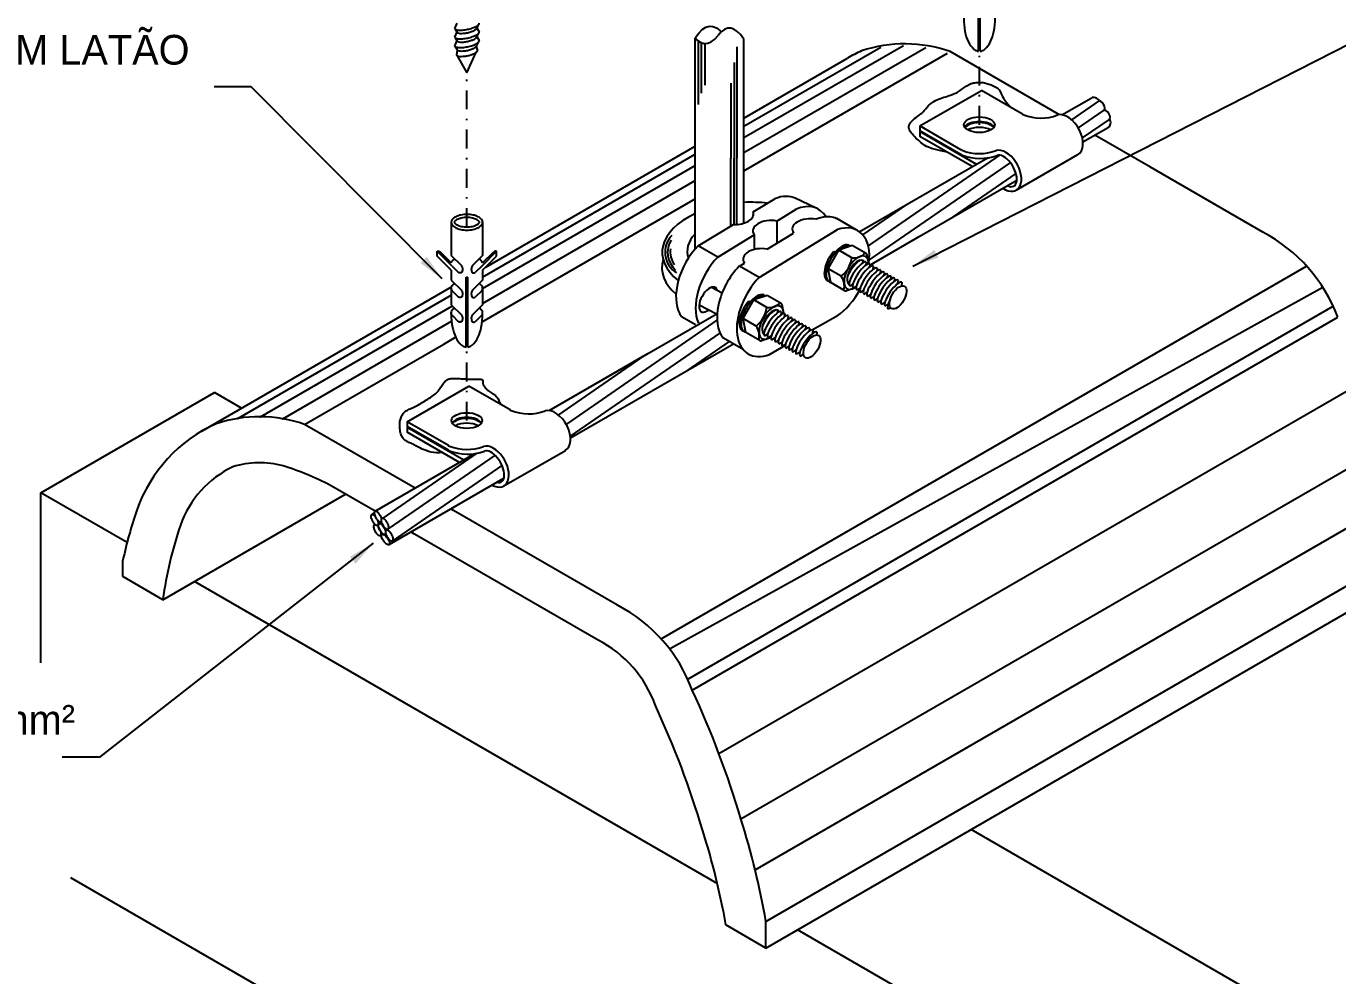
# Paper-space layout '6-EDA-DET-GER0-05_R01' of a CAD drawing. Extents: x 324 to 1165, y -59 to 535.
# Drawn here: x 392.6 to 480.9, y 219.3 to 283.2 of the extents above; entities that cross this region are included whole.
import ezdxf

# ---------------------------------------------------------------- set-up
doc = ezdxf.new("R2010")
doc.units = 0
doc.header["$LTSCALE"] = 0.1
doc.linetypes.add('DASHDOT', pattern=[25.4, 12.7, -6.35, 0, -6.35])
for name, color, linetype in [('C01', 1, 'CONTINUOUS'), ('C02', 2, 'CONTINUOUS'), ('C03', 3, 'CONTINUOUS')]:
    doc.layers.add(name, color=color, linetype=linetype)
doc.styles.add('80CL', font='ACENT.SHX', dxfattribs={"height": 2})

psp = doc.layouts.new('6-EDA-DET-GER0-05_R01')

# ---------------------------------------------------------------- linework, layer by layer
at = {"layer": 'C01'}
for p, q in [((437.848, 277.955), (437.848, 282.229)), ((438.05, 278.717), (438.05, 282.118)), ((438.254, 282.065), (438.254, 279.249)), ((440.43, 281.829), (440.43, 274.33)), ((440.884, 275.727), (451.636, 281.934)), ((440.884, 276.486), (450.124, 281.82)), ((440.884, 274.72), (453.145, 281.798)), ((440.884, 273.491), (454.612, 281.417)), ((440.232, 280.784), (440.232, 274.33)), ((440.023, 279.377), (440.023, 274.33)), ((464.776, 278.181), (462.958, 276.929)), ((465.135, 277.562), (463.408, 276.372)), ((465.493, 276.942), (463.687, 275.698)), ((423.297, 266.332), (437.614, 274.598)), ((423.297, 265.573), (437.614, 273.839)), ((440.023, 269.778), (440.023, 274.33)), ((440.232, 269.877), (440.232, 274.33)), ((440.43, 269.877), (440.43, 274.33)), ((458.118, 274.545), (449.261, 268.443)), ((458.859, 274.056), (449.334, 267.494)), ((459.211, 273.299), (454.94, 270.356)), ((423.297, 264.565), (437.614, 272.831)), ((423.267, 263.32), (437.614, 271.603)), ((451.817, 271.204), (448.891, 269.188)), ((435.324, 241.977), (478.796, 267.076)), ((406.823, 256.82), (421.18, 265.11)), ((435.884, 241.307), (479.883, 265.655)), ((408.334, 256.934), (421.259, 264.396)), ((437.112, 239.275), (480.584, 264.374)), ((409.844, 256.798), (421.206, 263.358)), ((439.083, 263.431), (428.937, 256.441)), ((437.422, 238.528), (480.894, 263.626)), ((439.304, 262.583), (429.197, 255.621)), ((411.311, 256.417), (420.681, 261.827)), ((420.681, 261.827), (421.482, 262.289)), ((439.908, 262), (437.084, 260.054)), ((434.167, 261.026), (428.406, 257.057)), ((439.217, 234.251), (482.689, 259.35)), ((422.908, 254.474), (416.568, 250.107)), ((440.698, 229.855), (484.17, 254.954)), ((424.134, 254.337), (416.935, 249.377)), ((424.592, 253.653), (417.196, 248.557)), ((441.652, 226.434), (485.125, 251.532)), ((442.375, 222.956), (485.848, 248.055))]:
    psp.add_line(p, q, dxfattribs=at)
at = {"layer": 'C01', "linetype": 'DASHDOT'}
for p, q in [((456.755, 276.588), (456.755, 281.533)), ((422.236, 269.708), (422.236, 280.082)), ((422.236, 256.675), (422.236, 261.62))]:
    psp.add_line(p, q, dxfattribs=at)
at = {"layer": 'C01'}
for points in [[(421.415, 283.076, 0.24548), (421.467, 283.013, 0.082009), (421.692, 282.959, 0.04047), (421.946, 282.961, 0.029714), (422.288, 283.013, 0.029714), (422.622, 283.105, 0.04047), (422.855, 283.206, 0.082009), (423.039, 283.347, 0.24548), (423.061, 283.425, 0.24548)], [(421.415, 282.489, 0.24548), (421.467, 282.427, 0.082009), (421.692, 282.373, 0.04047), (421.946, 282.375, 0.029714), (422.288, 282.427, 0.029714), (422.622, 282.519, 0.04047), (422.855, 282.62, 0.082009), (423.039, 282.76, 0.24548), (423.061, 282.839, 0.24548)], [(421.565, 282.837, 0.24548), (421.608, 282.786, 0.082009), (421.792, 282.741, 0.04047), (422, 282.743, 0.029714), (422.28, 282.786, 0.029714), (422.553, 282.861, 0.04047), (422.744, 282.944, 0.082009), (422.895, 283.059, 0.24548), (422.913, 283.123, 0.24548)], [(421.415, 281.903, 0.24548), (421.467, 281.84, 0.082009), (421.692, 281.786, 0.04047), (421.946, 281.789, 0.029714), (422.288, 281.84, 0.029714), (422.622, 281.932, 0.04047), (422.855, 282.033, 0.082009), (423.039, 282.174, 0.24548), (423.061, 282.252, 0.24548)], [(421.565, 282.25, 0.24548), (421.608, 282.199, 0.082009), (421.792, 282.155, 0.04047), (422, 282.157, 0.029714), (422.28, 282.199, 0.029714), (422.553, 282.275, 0.04047), (422.744, 282.357, 0.082009), (422.895, 282.472, 0.24548), (422.913, 282.537, 0.24548)], [(421.565, 281.648, 0.24548), (421.608, 281.597, 0.082009), (421.792, 281.553, 0.04047), (422, 281.555, 0.029714), (422.28, 281.597, 0.029714), (422.553, 281.673, 0.04047), (422.744, 281.755, 0.082009), (422.895, 281.87, 0.24548), (422.913, 281.935, 0.24548)], [(421.542, 281.292, 0.24548), (421.586, 281.238, 0.082009), (421.778, 281.192, 0.04047), (421.996, 281.194, 0.029714), (422.289, 281.238, 0.029714), (422.574, 281.317, 0.04047), (422.774, 281.403, 0.082009), (422.931, 281.524, 0.24548), (422.949, 281.591, 0.24548)]]:
    psp.add_lwpolyline(points, format="xyb", dxfattribs=at)
for points in [[(454.601, 274.733), (454.157, 274.831), (453.807, 274.919), (453.538, 274.997), (453.336, 275.068), (453.185, 275.134), (453.073, 275.198), (452.984, 275.261), (452.905, 275.326), (452.824, 275.394), (452.74, 275.466), (452.655, 275.54), (452.569, 275.617), (452.483, 275.696), (452.4, 275.778), (452.321, 275.86), (452.246, 275.944), (452.178, 276.029), (452.118, 276.114), (452.069, 276.2), (452.032, 276.287), (452.011, 276.375), (452.007, 276.463), (452.022, 276.553), (452.059, 276.643), (452.118, 276.733), (452.197, 276.824), (452.289, 276.913), (452.391, 277.001), (452.497, 277.085), (452.603, 277.166), (452.704, 277.242), (452.795, 277.312), (452.872, 277.376), (452.937, 277.435), (452.992, 277.489), (453.04, 277.541), (453.084, 277.591), (453.125, 277.641), (453.166, 277.692), (453.211, 277.745), (453.26, 277.801), (453.316, 277.86), (453.378, 277.92), (453.446, 277.981), (453.521, 278.042), (453.604, 278.102), (453.694, 278.16), (453.793, 278.215), (453.9, 278.266), (454.013, 278.314), (454.131, 278.358), (454.252, 278.4), (454.372, 278.439), (454.492, 278.477), (454.607, 278.513), (454.717, 278.548), (454.819, 278.582), (454.914, 278.616), (455.004, 278.65), (455.089, 278.686), (455.171, 278.724), (455.249, 278.764), (455.326, 278.808), (455.403, 278.855), (455.479, 278.907), (455.557, 278.963), (455.634, 279.02), (455.713, 279.077), (455.792, 279.134), (455.872, 279.188), (455.953, 279.239), (456.035, 279.284), (456.118, 279.323), (456.202, 279.355), (456.287, 279.382), (456.371, 279.403), (456.456, 279.42), (456.54, 279.431), (456.623, 279.438), (456.705, 279.442), (456.785, 279.442), (456.864, 279.438), (456.942, 279.431), (457.019, 279.421), (457.096, 279.408), (457.172, 279.392), (457.248, 279.372), (457.324, 279.35), (457.401, 279.326), (457.477, 279.299), (457.552, 279.269), (457.625, 279.239), (457.696, 279.206), (457.764, 279.173), (457.827, 279.139), (457.886, 279.105), (457.939, 279.07), (457.988, 279.035), (458.032, 278.997), (458.072, 278.956), (458.109, 278.911), (458.143, 278.86), (458.174, 278.803), (458.204, 278.739), (458.233, 278.666), (458.268, 278.581), (458.314, 278.484), (458.379, 278.371), (458.468, 278.24), (458.589, 278.088), (458.747, 277.914), (458.951, 277.715)], [(420.611, 254.515), (420.399, 254.499), (420.197, 254.503), (420.004, 254.523), (419.824, 254.557), (419.655, 254.6), (419.5, 254.65), (419.359, 254.703), (419.234, 254.756), (419.125, 254.807), (419.029, 254.855), (418.945, 254.899), (418.871, 254.941), (418.802, 254.98), (418.738, 255.017), (418.675, 255.052), (418.612, 255.085), (418.545, 255.115), (418.476, 255.145), (418.407, 255.174), (418.337, 255.203), (418.268, 255.233), (418.202, 255.265), (418.139, 255.299), (418.081, 255.337), (418.029, 255.378), (417.982, 255.423), (417.941, 255.473), (417.904, 255.527), (417.871, 255.585), (417.841, 255.648), (417.816, 255.716), (417.793, 255.788), (417.772, 255.865), (417.754, 255.946), (417.74, 256.03), (417.728, 256.116), (417.719, 256.202), (417.714, 256.288), (417.712, 256.373), (417.714, 256.455), (417.72, 256.534), (417.729, 256.61), (417.743, 256.682), (417.759, 256.751), (417.779, 256.817), (417.802, 256.88), (417.827, 256.939), (417.856, 256.996), (417.886, 257.049), (417.92, 257.1), (417.957, 257.149), (417.998, 257.195), (418.043, 257.238), (418.093, 257.28), (418.147, 257.32), (418.207, 257.358), (418.273, 257.395), (418.345, 257.431), (418.421, 257.467), (418.501, 257.503), (418.585, 257.541), (418.672, 257.58), (418.762, 257.622), (418.853, 257.668), (418.946, 257.717), (419.041, 257.769), (419.136, 257.825), (419.231, 257.882), (419.327, 257.941), (419.422, 258), (419.516, 258.06), (419.609, 258.119), (419.701, 258.178), (419.791, 258.236), (419.878, 258.295), (419.962, 258.354), (420.043, 258.415), (420.12, 258.478), (420.193, 258.544), (420.26, 258.613), (420.323, 258.686), (420.38, 258.761), (420.434, 258.837), (420.484, 258.914), (420.532, 258.988), (420.577, 259.06), (420.621, 259.128), (420.665, 259.191), (420.708, 259.246), (420.752, 259.295), (420.796, 259.338), (420.841, 259.376), (420.888, 259.407), (420.936, 259.434), (420.986, 259.456), (421.038, 259.474), (421.092, 259.488), (421.149, 259.498), (421.21, 259.505), (421.274, 259.51), (421.342, 259.511), (421.414, 259.511), (421.491, 259.509), (421.573, 259.506), (421.66, 259.501), (421.752, 259.496), (421.848, 259.49), (421.947, 259.485), (422.047, 259.479), (422.15, 259.473), (422.253, 259.468), (422.355, 259.464), (422.457, 259.46), (422.557, 259.457), (422.653, 259.456), (422.745, 259.454), (422.832, 259.454), (422.912, 259.453), (422.985, 259.453), (423.049, 259.453), (423.103, 259.453), (423.148, 259.453), (423.186, 259.452), (423.216, 259.45), (423.24, 259.447), (423.259, 259.442), (423.274, 259.435), (423.285, 259.427), (423.293, 259.416), (423.3, 259.403), (423.305, 259.388), (423.308, 259.371), (423.31, 259.353), (423.311, 259.335), (423.311, 259.315), (423.311, 259.296), (423.311, 259.276), (423.311, 259.256), (423.312, 259.236), (423.313, 259.216), (423.315, 259.196), (423.318, 259.175), (423.322, 259.154), (423.327, 259.133), (423.333, 259.111), (423.342, 259.088), (423.353, 259.064), (423.366, 259.04), (423.381, 259.013), (423.4, 258.985), (423.422, 258.955), (423.448, 258.923), (423.477, 258.888), (423.511, 258.851), (423.548, 258.813), (423.589, 258.773), (423.635, 258.732), (423.684, 258.691), (423.737, 258.649), (423.794, 258.608), (423.855, 258.567), (423.918, 258.525), (423.982, 258.484), (424.046, 258.441), (424.108, 258.398), (424.166, 258.352), (424.22, 258.304), (424.267, 258.253), (424.306, 258.2), (424.34, 258.143), (424.369, 258.083), (424.396, 258.022), (424.422, 257.958), (424.45, 257.892), (424.48, 257.824), (424.515, 257.755)]]:
    psp.add_lwpolyline(points, dxfattribs=at)
for centre, radius, start, end in [((437.225, 268.002), 1.64, 136.53512, 237.75499), ((437.312, 267.985), 1.557, 147.68727, 229.42866), ((437.287, 268.014), 1.359, 170.42145, 217.65103)]:
    psp.add_arc(centre, radius, start, end, dxfattribs=at)
for centre, major_axis, ratio, start_param, end_param in [((448.344, 266.688), (-0.56, -0.809), 0.279135, 3.653434, 5.169979), ((448.344, 266.688), (-0.56, -0.809), 0.279135, 3.653434, 5.169979), ((448.582, 266.542), (-0.562, -0.808), 0.281547, 3.158868, 6.283185), ((448.819, 266.413), (-0.562, -0.808), 0.281547, 3.158868, 6.283185), ((449.056, 266.276), (-0.562, -0.808), 0.281547, 3.158868, 6.283185), ((449.312, 266.132), (-0.562, -0.808), 0.281547, 3.158868, 6.283185), ((449.542, 265.994), (-0.562, -0.808), 0.281547, 3.158868, 6.283185), ((449.779, 265.856), (-0.562, -0.808), 0.281547, 3.158868, 6.283185), ((450.016, 265.718), (-0.562, -0.808), 0.281547, 3.158868, 6.283185), ((450.249, 265.583), (-0.562, -0.808), 0.281547, 3.158868, 6.283185), ((450.482, 265.449), (-0.562, -0.808), 0.281547, 3.158868, 6.283185), ((450.719, 265.317), (-0.562, -0.808), 0.281547, 3.158868, 6.283185), ((450.978, 265.178), (-0.562, -0.808), 0.281547, 3.158868, 6.283185), ((451.153, 264.967), (0.541, 0.782), 0.279135, 1.992205, 3.141593), ((442.614, 263.333), (-0.56, -0.809), 0.279135, 3.653434, 5.169979), ((442.853, 263.187), (-0.562, -0.808), 0.281547, 3.158868, 6.283185), ((443.09, 263.058), (-0.562, -0.808), 0.281547, 3.158868, 6.283185), ((443.327, 262.921), (-0.562, -0.808), 0.281547, 3.158868, 6.283185), ((443.583, 262.778), (-0.562, -0.808), 0.281547, 3.158868, 6.283185), ((443.813, 262.64), (-0.562, -0.808), 0.281547, 3.158868, 6.283185), ((444.05, 262.502), (-0.562, -0.808), 0.281547, 3.158868, 6.283185), ((444.287, 262.364), (-0.562, -0.808), 0.281547, 3.158868, 6.283185), ((444.519, 262.229), (-0.562, -0.808), 0.281547, 3.158868, 6.283185), ((444.753, 262.094), (-0.562, -0.808), 0.281547, 3.158868, 6.283185), ((444.99, 261.962), (-0.562, -0.808), 0.281547, 3.158868, 6.283185), ((445.249, 261.824), (-0.562, -0.808), 0.281547, 3.158868, 6.283185)]:
    psp.add_ellipse(centre, major_axis=major_axis, ratio=ratio, start_param=start_param, end_param=end_param, dxfattribs=at)
for p in [(406.823, 256.82), (408.334, 256.934), (409.844, 256.798)]:
    psp.add_point(p, dxfattribs=at)
at = {"layer": 'C02'}
for p, q in [((456.699, 281.533), (456.699, 286.242)), ((456.816, 281.533), (456.816, 286.242)), ((421.565, 283.423), (421.415, 283.076)), ((421.565, 282.837), (421.415, 282.489)), ((421.453, 283.021), (421.565, 282.837)), ((423.032, 283.34), (422.913, 283.123)), ((422.913, 283.123), (423.061, 282.839)), ((423.032, 282.753), (422.913, 282.537)), ((452.274, 267.062), (483.427, 282.929)), ((421.565, 282.25), (421.415, 281.903)), ((421.444, 281.855), (421.565, 281.648)), ((421.453, 282.435), (421.565, 282.25)), ((422.871, 281.847), (422.949, 281.591)), ((422.913, 282.537), (423.061, 282.252)), ((422.913, 281.935), (423.011, 282.146)), ((437.614, 268.209), (437.614, 282.422)), ((440.885, 269.966), (440.884, 282.357)), ((421.588, 281.609), (421.542, 281.292)), ((421.591, 281.236), (422.239, 280.078)), ((422.239, 280.078), (422.867, 281.465)), ((407.711, 279.135), (405.211, 279.135)), ((420.582, 266.207), (407.711, 279.135)), ((452.744, 276.508), (456.893, 278.903)), ((459.662, 277.305), (456.893, 278.903)), ((462.32, 277.256), (464.278, 278.385)), ((455.513, 274.909), (452.744, 276.508)), ((452.744, 276.508), (452.744, 276.188)), ((455.51, 274.591), (452.744, 276.188)), ((452.744, 276.125), (452.8, 276.156)), ((456.546, 273.93), (452.744, 276.125)), ((452.744, 276.125), (452.744, 275.805)), ((456.269, 273.77), (452.744, 275.805)), ((463.732, 275.432), (465.427, 276.411)), ((455.593, 274.87), (455.513, 274.909)), ((448.667, 269.388), (457.337, 274.385)), ((455.596, 274.55), (455.516, 274.589)), ((459.242, 272.184), (463.391, 274.58)), ((452.704, 269.065), (459.277, 272.86)), ((421.18, 270.025), (421.18, 267.791)), ((423.297, 270.025), (423.297, 267.791)), ((449.367, 267.139), (452.704, 269.065)), ((421.237, 267.069), (420.239, 268.067)), ((420.239, 267.734), (420.239, 268.067)), ((421.18, 266.793), (420.239, 267.734)), ((421.186, 267.286), (420.429, 268.044)), ((421.18, 267.791), (421.845, 267.126)), ((423.297, 267.791), (422.632, 267.126)), ((423.24, 267.069), (424.238, 268.067)), ((423.291, 267.286), (424.048, 268.044)), ((423.297, 266.793), (424.238, 267.734)), ((424.238, 267.734), (424.238, 268.067)), ((446.57, 266.899), (447.29, 268.145)), ((446.958, 268.058), (447.076, 267.989)), ((447.072, 268.04), (447.16, 267.916)), ((447.072, 268.04), (447.19, 267.971)), ((447.076, 267.989), (447.145, 267.891)), ((448.19, 268.457), (447.29, 268.145)), ((448.175, 267.631), (447.29, 268.145)), ((449.137, 267.911), (448.19, 268.457)), ((449.318, 267.234), (449.206, 267.813)), ((421.18, 266.793), (421.18, 266.128)), ((421.237, 267.069), (421.67, 266.636)), ((423.24, 267.069), (422.807, 266.636)), ((423.297, 266.793), (423.297, 266.128)), ((447.45, 266.39), (446.57, 266.899)), ((446.75, 265.963), (446.57, 266.899)), ((448.9, 267.463), (448.874, 267.269)), ((448.9, 267.463), (448.874, 267.269)), ((449.139, 267.345), (449.111, 267.132)), ((449.376, 267.208), (449.348, 266.995)), ((449.613, 267.071), (449.588, 266.878)), ((449.869, 266.928), (449.843, 266.734)), ((450.098, 266.79), (450.073, 266.597)), ((421.18, 266.128), (421.865, 265.443)), ((422.18, 266.329), (422.297, 266.329)), ((422.18, 261.62), (422.18, 266.329)), ((422.297, 261.62), (422.297, 266.329)), ((423.297, 266.128), (422.612, 265.443)), ((447.697, 265.416), (446.75, 265.963)), ((447.894, 265.941), (447.997, 265.999)), ((447.894, 265.941), (447.997, 265.999)), ((450.336, 266.652), (450.311, 266.459)), ((450.573, 266.514), (450.548, 266.321)), ((450.805, 266.379), (450.78, 266.186)), ((451.039, 266.244), (451.014, 266.051)), ((451.276, 266.113), (451.251, 265.919)), ((451.541, 265.987), (451.511, 265.737)), ((421.18, 265.577), (421.18, 264.476)), ((421.237, 265.417), (421.67, 264.984)), ((423.24, 265.417), (422.807, 264.984)), ((423.297, 265.577), (423.297, 264.476)), ((439.437, 265.261), (438.724, 265.636)), ((442.461, 265.103), (441.561, 264.791)), ((443.408, 264.556), (442.461, 265.103)), ((448.453, 265.626), (447.816, 265.405)), ((448.021, 265.742), (448.234, 265.862)), ((448.258, 265.605), (448.471, 265.726)), ((448.495, 265.468), (448.708, 265.589)), ((448.75, 265.324), (448.963, 265.445)), ((448.98, 265.186), (449.193, 265.307)), ((449.217, 265.049), (449.43, 265.169)), ((449.455, 264.911), (449.668, 265.031)), ((421.18, 264.476), (421.865, 263.791)), ((423.297, 264.476), (422.612, 263.791)), ((439.088, 263.808), (437.879, 264.445)), ((440.841, 263.544), (441.561, 264.791)), ((441.229, 264.703), (441.347, 264.635)), ((441.343, 264.686), (441.431, 264.561)), ((441.343, 264.686), (441.461, 264.617)), ((441.347, 264.635), (441.416, 264.536)), ((442.446, 264.277), (441.561, 264.791)), ((443.589, 263.879), (443.477, 264.459)), ((449.687, 264.776), (449.9, 264.896)), ((449.92, 264.641), (450.133, 264.761)), ((450.157, 264.509), (450.37, 264.63)), ((450.404, 264.379), (450.617, 264.499)), ((450.612, 264.193), (450.761, 264.295)), ((421.237, 263.764), (421.67, 263.331)), ((423.24, 263.764), (422.807, 263.331)), ((428.53, 257.772), (439.039, 263.833)), ((441.721, 263.036), (440.841, 263.544)), ((441.021, 262.609), (440.841, 263.544)), ((443.171, 264.108), (443.145, 263.914)), ((443.41, 263.991), (443.382, 263.778)), ((443.647, 263.854), (443.619, 263.641)), ((443.884, 263.717), (443.859, 263.524)), ((444.14, 263.573), (444.114, 263.38)), ((444.369, 263.435), (444.344, 263.242)), ((444.607, 263.298), (444.582, 263.104)), ((441.968, 262.062), (441.021, 262.609)), ((442.165, 262.587), (442.268, 262.645)), ((442.292, 262.387), (442.505, 262.508)), ((442.529, 262.25), (442.742, 262.371)), ((444.844, 263.166), (444.819, 262.972)), ((445.076, 263.031), (445.051, 262.837)), ((445.31, 262.89), (445.285, 262.696)), ((445.547, 262.758), (445.522, 262.565)), ((445.806, 262.62), (445.781, 262.426)), ((429.207, 255.518), (440.187, 261.841)), ((442.724, 262.271), (442.087, 262.051)), ((442.766, 262.114), (442.979, 262.234)), ((443.021, 261.97), (443.234, 262.09)), ((443.251, 261.832), (443.464, 261.953)), ((443.488, 261.694), (443.701, 261.815)), ((443.726, 261.556), (443.939, 261.677)), ((443.958, 261.421), (444.171, 261.542)), ((427.79, 257.345), (434.433, 261.179)), ((444.191, 261.286), (444.404, 261.407)), ((444.428, 261.155), (444.641, 261.275)), ((444.688, 261.016), (444.901, 261.137)), ((418.225, 256.595), (422.374, 258.991)), ((425.143, 257.392), (422.374, 258.991)), ((393.542, 251.819), (405.234, 258.569)), ((407.064, 257.512), (405.234, 258.569)), ((428.53, 257.772), (428.539, 257.777)), ((418.225, 256.595), (418.225, 256.276)), ((420.994, 254.997), (418.225, 256.595)), ((420.991, 254.679), (418.225, 256.276)), ((418.225, 256.212), (418.28, 256.244)), ((418.225, 256.212), (418.225, 255.893)), ((422.027, 254.017), (418.225, 256.212)), ((421.75, 253.857), (418.225, 255.893)), ((416.059, 250.572), (422.781, 254.452)), ((424.723, 252.272), (428.872, 254.667)), ((417.001, 248.331), (424.734, 252.795)), ((399.353, 248.464), (393.542, 251.819)), ((393.542, 240.361), (393.542, 251.819)), ((415.838, 250.356), (416.023, 250.463)), ((416.229, 249.616), (416.283, 249.647)), ((416.328, 249.746), (416.497, 249.844)), ((416.761, 249.127), (416.779, 249.138)), ((416.816, 249.302), (416.915, 249.359)), ((415.937, 248.43), (397.489, 234.025)), ((416.406, 248.922), (416.484, 248.967)), ((416.576, 249.021), (416.594, 249.031)), ((416.721, 249.008), (416.796, 249.051)), ((439.106, 225.513), (403.893, 245.842)), ((397.489, 234.025), (394.989, 234.025)), ((480.411, 215.165), (456.195, 229.146)), ((468.72, 183.665), (395.561, 225.903)), ((468.72, 208.415), (444.503, 222.396))]:
    psp.add_line(p, q, dxfattribs=at)
for points in [[(455.7, 283.869, 0.005298), (455.699, 283.769, 0.048405), (455.787, 282.861, 0.062165), (456.009, 282.186, 0.102796), (456.403, 281.663, 0.153617), (456.699, 281.533, 0.181773)], [(456.816, 281.533, 0.153617), (457.112, 281.663, 0.102796), (457.507, 282.186, 0.062165), (457.729, 282.861, 0.048405), (457.817, 283.769, 0.005298), (457.816, 283.869, 0.062165)], [(421.186, 267.286, -0.122515), (421.245, 267.409, -0.074458), (421.412, 267.559, -0.064948)], [(423.291, 267.286, 0.122515), (423.232, 267.409, 0.074458), (423.065, 267.559, 0.064948)], [(421.18, 265.577, -0.174705), (421.245, 265.756, -0.074458), (421.412, 265.906, -0.064948)], [(423.297, 265.577, 0.174705), (423.232, 265.756, 0.074458), (423.065, 265.906, 0.064948)], [(421.245, 265.398, -0.174705), (421.18, 265.577, -0.174705)], [(421.237, 265.417, -0.021127), (421.222, 265.43, -0.170198)], [(423.232, 265.398, 0.174705), (423.297, 265.577, 0.174705)], [(423.24, 265.417, 0.021127), (423.255, 265.43, 0.170198)], [(421.18, 263.925, -0.174705), (421.245, 264.104, -0.074458), (421.412, 264.254, -0.064948)], [(423.297, 263.925, 0.174705), (423.232, 264.104, 0.074458), (423.065, 264.254, 0.064948)], [(421.18, 263.956, 0.005298), (421.179, 263.856, 0.048405), (421.267, 262.949, 0.062165), (421.49, 262.273, 0.102796), (421.884, 261.75, 0.153617), (422.18, 261.62, 0.181773)], [(421.222, 263.778, -0.138405), (421.18, 263.925, -0.174705)], [(421.237, 263.764, -0.021127), (421.222, 263.778, -0.170198)], [(422.297, 261.62, 0.153617), (422.593, 261.75, 0.102796), (422.987, 262.273, 0.062165), (423.21, 262.949, 0.048405), (423.298, 263.856, 0.005298), (423.297, 263.956, 0.062165)], [(423.232, 263.745, 0.174705), (423.297, 263.925, 0.174705)], [(423.24, 263.764, 0.021127), (423.255, 263.778, 0.170198)], [(416.221, 249.612, -0.207457), (416.165, 249.608, -0.095933), (416.063, 249.668, -0.052726), (415.975, 249.764, -0.039847), (415.885, 249.909, -0.039847), (415.818, 250.067, -0.052726), (415.791, 250.194, -0.095933), (415.801, 250.312, -0.207457), (415.837, 250.355, -0.207457), (415.893, 250.359, -0.095933), (415.995, 250.299, -0.052726), (416.083, 250.204, -0.001764), (416.087, 250.198, -0.039847)], [(416.455, 249.835, -0.207457), (416.398, 249.831, -0.095933), (416.296, 249.891, -0.052726), (416.209, 249.987, -0.039847), (416.118, 250.132, -0.039847), (416.052, 250.29, -0.052726), (416.024, 250.417, -0.095933), (416.034, 250.535, -0.207457), (416.07, 250.579, -0.207457), (416.126, 250.583, -0.095933), (416.228, 250.523, -0.052726), (416.316, 250.427, -0.039847), (416.407, 250.282, -0.039847), (416.473, 250.124, -0.027092), (416.49, 250.059, -0.095933)], [(416.204, 249.993, -0.023019), (416.24, 249.9, -0.052726), (416.267, 249.774, -0.095933), (416.257, 249.656, -0.207457), (416.221, 249.612, -0.207457)], [(416.406, 248.922, -0.207457), (416.35, 248.918, -0.095933), (416.248, 248.978, -0.052726), (416.16, 249.074, -0.039847), (416.069, 249.219, -0.039847), (416.003, 249.377, -0.052726), (415.975, 249.504, -0.095933), (415.985, 249.622, -0.207457), (416.021, 249.666, -0.130458), (416.057, 249.674, -0.095933)], [(416.186, 249.604, -0.049151), (416.267, 249.514, -0.039847), (416.358, 249.369, -0.039847), (416.424, 249.211, -0.052726), (416.452, 249.084, -0.095933), (416.442, 248.966, -0.207457), (416.406, 248.922, -0.207457)], [(416.489, 249.875, -0.1939), (416.455, 249.835, -0.207457)]]:
    psp.add_lwpolyline(points, format="xyb", dxfattribs=at)
for points in [[(437.615, 282.428), (437.855, 282.751), (438.095, 282.99), (438.333, 283.146), (438.57, 283.219), (438.806, 283.209), (439.041, 283.115), (439.275, 282.938), (439.368, 282.834)], [(440.884, 282.357), (440.663, 282.653), (440.445, 282.873), (440.227, 283.018), (440.011, 283.087), (439.797, 283.08), (439.584, 282.997), (439.373, 282.839), (439.163, 282.605)], [(437.615, 282.428), (437.751, 282.292), (437.989, 282.136), (438.226, 282.064), (438.462, 282.074), (438.697, 282.168), (438.93, 282.345), (439.163, 282.605)], [(420.239, 268.067), (420.287, 268.086), (420.359, 268.077), (420.429, 268.044)], [(424.238, 268.067), (424.19, 268.086), (424.118, 268.077), (424.048, 268.044)], [(421.845, 267.126), (421.859, 267.105), (421.871, 267.085), (421.882, 267.068), (421.891, 267.052), (421.898, 267.038), (421.905, 267.025), (421.91, 267.014), (421.915, 267.003), (421.919, 266.993), (421.922, 266.984), (421.925, 266.976), (421.928, 266.967), (421.93, 266.959), (421.932, 266.952), (421.934, 266.944), (421.936, 266.936), (421.937, 266.927), (421.938, 266.919), (421.939, 266.91), (421.94, 266.9), (421.941, 266.891), (421.941, 266.881), (421.942, 266.872), (421.942, 266.862), (421.941, 266.852), (421.94, 266.842), (421.94, 266.832), (421.938, 266.821), (421.937, 266.811), (421.936, 266.801), (421.934, 266.791), (421.933, 266.782), (421.931, 266.772), (421.93, 266.763), (421.928, 266.753), (421.927, 266.744), (421.925, 266.735), (421.923, 266.727), (421.921, 266.718), (421.918, 266.71), (421.916, 266.702), (421.913, 266.694), (421.91, 266.686), (421.906, 266.679), (421.903, 266.672), (421.899, 266.665), (421.895, 266.659), (421.891, 266.653), (421.887, 266.648), (421.882, 266.643), (421.878, 266.639), (421.873, 266.635), (421.868, 266.632), (421.863, 266.629), (421.858, 266.626), (421.853, 266.624), (421.847, 266.622), (421.842, 266.62), (421.836, 266.618), (421.83, 266.617), (421.823, 266.616), (421.816, 266.615), (421.808, 266.614), (421.799, 266.613), (421.789, 266.612), (421.778, 266.611), (421.765, 266.612), (421.75, 266.613), (421.734, 266.616), (421.715, 266.62), (421.694, 266.627), (421.67, 266.636)], [(422.632, 267.126), (422.618, 267.105), (422.606, 267.085), (422.595, 267.068), (422.587, 267.052), (422.579, 267.038), (422.573, 267.025), (422.567, 267.014), (422.562, 267.003), (422.558, 266.993), (422.555, 266.984), (422.552, 266.976), (422.549, 266.967), (422.547, 266.959), (422.545, 266.952), (422.543, 266.944), (422.542, 266.936), (422.54, 266.927), (422.539, 266.919), (422.538, 266.91), (422.537, 266.9), (422.536, 266.891), (422.536, 266.881), (422.535, 266.872), (422.536, 266.862), (422.536, 266.852), (422.537, 266.842), (422.538, 266.832), (422.539, 266.821), (422.54, 266.811), (422.541, 266.801), (422.543, 266.791), (422.544, 266.782), (422.546, 266.772), (422.547, 266.763), (422.549, 266.753), (422.55, 266.744), (422.552, 266.735), (422.554, 266.727), (422.556, 266.718), (422.559, 266.71), (422.561, 266.702), (422.564, 266.694), (422.567, 266.686), (422.571, 266.679), (422.574, 266.672), (422.578, 266.665), (422.582, 266.659), (422.586, 266.653), (422.59, 266.648), (422.595, 266.643), (422.599, 266.639), (422.604, 266.635), (422.609, 266.632), (422.614, 266.629), (422.619, 266.626), (422.625, 266.624), (422.63, 266.622), (422.635, 266.62), (422.641, 266.618), (422.647, 266.617), (422.654, 266.616), (422.661, 266.615), (422.669, 266.614), (422.678, 266.613), (422.688, 266.612), (422.7, 266.611), (422.712, 266.612), (422.727, 266.613), (422.743, 266.616), (422.762, 266.62), (422.783, 266.627), (422.807, 266.636)], [(421.845, 265.473), (421.859, 265.452), (421.871, 265.433), (421.882, 265.416), (421.891, 265.4), (421.898, 265.386), (421.905, 265.373), (421.91, 265.361), (421.915, 265.351), (421.919, 265.341), (421.922, 265.332), (421.925, 265.323), (421.928, 265.315), (421.93, 265.307), (421.932, 265.299), (421.934, 265.291), (421.936, 265.283), (421.937, 265.275), (421.938, 265.266), (421.939, 265.257), (421.94, 265.248), (421.941, 265.239), (421.941, 265.229), (421.942, 265.219), (421.942, 265.209), (421.941, 265.199), (421.94, 265.189), (421.94, 265.179), (421.938, 265.169), (421.937, 265.159), (421.936, 265.149), (421.934, 265.139), (421.933, 265.129), (421.931, 265.12), (421.93, 265.11), (421.928, 265.101), (421.927, 265.092), (421.925, 265.083), (421.923, 265.074), (421.921, 265.066), (421.918, 265.057), (421.916, 265.049), (421.913, 265.041), (421.91, 265.034), (421.906, 265.027), (421.903, 265.02), (421.899, 265.013), (421.895, 265.007), (421.891, 265.001), (421.887, 264.996), (421.882, 264.991), (421.878, 264.987), (421.873, 264.983), (421.868, 264.979), (421.863, 264.976), (421.858, 264.974), (421.853, 264.971), (421.847, 264.969), (421.842, 264.967), (421.836, 264.966), (421.83, 264.964), (421.823, 264.963), (421.816, 264.962), (421.808, 264.961), (421.799, 264.96), (421.789, 264.959), (421.778, 264.959), (421.765, 264.959), (421.75, 264.961), (421.734, 264.963), (421.715, 264.968), (421.694, 264.975), (421.67, 264.984)], [(422.632, 265.473), (422.618, 265.452), (422.606, 265.433), (422.595, 265.416), (422.587, 265.4), (422.579, 265.386), (422.573, 265.373), (422.567, 265.361), (422.562, 265.351), (422.558, 265.341), (422.555, 265.332), (422.552, 265.323), (422.549, 265.315), (422.547, 265.307), (422.545, 265.299), (422.543, 265.291), (422.542, 265.283), (422.54, 265.275), (422.539, 265.266), (422.538, 265.257), (422.537, 265.248), (422.536, 265.239), (422.536, 265.229), (422.535, 265.219), (422.536, 265.209), (422.536, 265.199), (422.537, 265.189), (422.538, 265.179), (422.539, 265.169), (422.54, 265.159), (422.541, 265.149), (422.543, 265.139), (422.544, 265.129), (422.546, 265.12), (422.547, 265.11), (422.549, 265.101), (422.55, 265.092), (422.552, 265.083), (422.554, 265.074), (422.556, 265.066), (422.559, 265.057), (422.561, 265.049), (422.564, 265.041), (422.567, 265.034), (422.571, 265.027), (422.574, 265.02), (422.578, 265.013), (422.582, 265.007), (422.586, 265.001), (422.59, 264.996), (422.595, 264.991), (422.599, 264.987), (422.604, 264.983), (422.609, 264.979), (422.614, 264.976), (422.619, 264.974), (422.625, 264.971), (422.63, 264.969), (422.635, 264.967), (422.641, 264.966), (422.647, 264.964), (422.654, 264.963), (422.661, 264.962), (422.669, 264.961), (422.678, 264.96), (422.688, 264.959), (422.7, 264.959), (422.712, 264.959), (422.727, 264.961), (422.743, 264.963), (422.762, 264.968), (422.783, 264.975), (422.807, 264.984)], [(421.845, 263.821), (421.859, 263.8), (421.871, 263.781), (421.882, 263.763), (421.891, 263.748), (421.898, 263.733), (421.905, 263.721), (421.91, 263.709), (421.915, 263.698), (421.919, 263.689), (421.922, 263.679), (421.925, 263.671), (421.928, 263.663), (421.93, 263.655), (421.932, 263.647), (421.934, 263.639), (421.936, 263.631), (421.937, 263.622), (421.938, 263.614), (421.939, 263.605), (421.94, 263.596), (421.941, 263.586), (421.941, 263.577), (421.942, 263.567), (421.942, 263.557), (421.941, 263.547), (421.94, 263.537), (421.94, 263.527), (421.938, 263.517), (421.937, 263.507), (421.936, 263.496), (421.934, 263.487), (421.933, 263.477), (421.931, 263.467), (421.93, 263.458), (421.928, 263.448), (421.927, 263.439), (421.925, 263.431), (421.923, 263.422), (421.921, 263.413), (421.918, 263.405), (421.916, 263.397), (421.913, 263.389), (421.91, 263.381), (421.906, 263.374), (421.903, 263.367), (421.899, 263.361), (421.895, 263.354), (421.891, 263.349), (421.887, 263.343), (421.882, 263.339), (421.878, 263.334), (421.873, 263.33), (421.868, 263.327), (421.863, 263.324), (421.858, 263.321), (421.853, 263.319), (421.847, 263.317), (421.842, 263.315), (421.836, 263.313), (421.83, 263.312), (421.823, 263.311), (421.816, 263.31), (421.808, 263.309), (421.799, 263.308), (421.789, 263.307), (421.778, 263.307), (421.765, 263.307), (421.75, 263.308), (421.734, 263.311), (421.715, 263.316), (421.694, 263.322), (421.67, 263.331)], [(422.632, 263.821), (422.618, 263.8), (422.606, 263.781), (422.595, 263.763), (422.587, 263.748), (422.579, 263.733), (422.573, 263.721), (422.567, 263.709), (422.562, 263.698), (422.558, 263.689), (422.555, 263.679), (422.552, 263.671), (422.549, 263.663), (422.547, 263.655), (422.545, 263.647), (422.543, 263.639), (422.542, 263.631), (422.54, 263.622), (422.539, 263.614), (422.538, 263.605), (422.537, 263.596), (422.536, 263.586), (422.536, 263.577), (422.535, 263.567), (422.536, 263.557), (422.536, 263.547), (422.537, 263.537), (422.538, 263.527), (422.539, 263.517), (422.54, 263.507), (422.541, 263.496), (422.543, 263.487), (422.544, 263.477), (422.546, 263.467), (422.547, 263.458), (422.549, 263.448), (422.55, 263.439), (422.552, 263.431), (422.554, 263.422), (422.556, 263.413), (422.559, 263.405), (422.561, 263.397), (422.564, 263.389), (422.567, 263.381), (422.571, 263.374), (422.574, 263.367), (422.578, 263.361), (422.582, 263.354), (422.586, 263.349), (422.59, 263.343), (422.595, 263.339), (422.599, 263.334), (422.604, 263.33), (422.609, 263.327), (422.614, 263.324), (422.619, 263.321), (422.625, 263.319), (422.63, 263.317), (422.635, 263.315), (422.641, 263.313), (422.647, 263.312), (422.654, 263.311), (422.661, 263.31), (422.669, 263.309), (422.678, 263.308), (422.688, 263.307), (422.7, 263.307), (422.712, 263.307), (422.727, 263.308), (422.743, 263.311), (422.762, 263.316), (422.783, 263.322), (422.807, 263.331)]]:
    psp.add_lwpolyline(points, dxfattribs=at)
for points in [[(423.297, 270.025, 0.174705), (423.232, 270.205, 0.104203), (422.987, 270.4, 0.064948), (422.667, 270.511, 0.051099), (422.239, 270.555, 0.051099), (421.81, 270.511, 0.064948), (421.49, 270.4, 0.104203), (421.245, 270.205, 0.174705), (421.18, 270.025, 0.174705), (421.245, 269.846, 0.104203), (421.49, 269.651, 0.064948), (421.81, 269.54, 0.051099), (422.239, 269.496, 0.051099), (422.667, 269.54, 0.064948), (422.987, 269.651, 0.104203), (423.232, 269.846, 0.174705)], [(423.085, 270.025, 0.174705), (423.069, 270.07, 0.104203), (422.892, 270.21, 0.064948), (422.624, 270.304, 0.051099), (422.239, 270.343, 0.051099), (421.853, 270.304, 0.064948), (421.585, 270.21, 0.104203), (421.408, 270.07, 0.174705), (421.392, 270.025, 0.174705), (421.408, 269.981, 0.104203), (421.585, 269.841, 0.064948), (421.853, 269.747, 0.051099), (422.239, 269.708, 0.051099), (422.624, 269.747, 0.064948), (422.892, 269.841, 0.104203), (423.069, 269.981, 0.174705)], [(416.91, 249.356, -0.207457), (416.854, 249.352, -0.095933), (416.752, 249.412, -0.052726), (416.664, 249.507, -0.039847), (416.573, 249.653, -0.039847), (416.507, 249.811, -0.052726), (416.479, 249.938, -0.095933), (416.489, 250.056, -0.207457), (416.525, 250.099, -0.207457), (416.581, 250.103, -0.095933), (416.683, 250.043, -0.052726), (416.771, 249.948, -0.039847), (416.862, 249.802, -0.039847), (416.928, 249.644, -0.052726), (416.956, 249.517, -0.095933), (416.946, 249.4, -0.207457)], [(416.714, 249.003, -0.207457), (416.657, 248.999, -0.095933), (416.555, 249.059, -0.052726), (416.468, 249.155, -0.039847), (416.377, 249.3, -0.039847), (416.311, 249.458, -0.052726), (416.283, 249.585, -0.095933), (416.293, 249.703, -0.207457), (416.329, 249.747, -0.207457), (416.385, 249.751, -0.095933), (416.487, 249.691, -0.052726), (416.575, 249.595, -0.039847), (416.666, 249.45, -0.039847), (416.732, 249.292, -0.052726), (416.759, 249.165, -0.095933), (416.75, 249.047, -0.207457)], [(417.209, 248.563, -0.207457), (417.152, 248.559, -0.095933), (417.05, 248.619, -0.052726), (416.963, 248.714, -0.039847), (416.872, 248.86, -0.039847), (416.806, 249.018, -0.052726), (416.778, 249.144, -0.095933), (416.788, 249.262, -0.207457), (416.824, 249.306, -0.207457), (416.88, 249.31, -0.095933), (416.982, 249.25, -0.052726), (417.07, 249.154, -0.039847), (417.16, 249.009, -0.039847), (417.227, 248.851, -0.052726), (417.254, 248.724, -0.095933), (417.244, 248.606, -0.207457)], [(417.001, 248.331, -0.207457), (416.946, 248.319, -0.095933), (416.836, 248.363, -0.052726), (416.735, 248.445, -0.039847), (416.624, 248.576, -0.039847), (416.536, 248.722, -0.052726), (416.49, 248.844, -0.095933), (416.483, 248.962, -0.207457), (416.512, 249.01, -0.207457), (416.567, 249.022, -0.095933), (416.676, 248.978, -0.052726), (416.777, 248.896, -0.039847), (416.888, 248.766, -0.039847), (416.977, 248.619, -0.052726), (417.022, 248.498, -0.095933), (417.03, 248.38, -0.207457)]]:
    psp.add_lwpolyline(points, format="xyb", close=True, dxfattribs=at)
for centre, radius, start, end in [((459.981, 277.858), 0.639, 240, 247.99705), ((460.908, 280.122), 3.085, 247.79692, 291.22763), ((456.759, 277.727), 3.085, 247.79692, 291.22763), ((456.801, 277.61), 3.288, 248.50676, 290.33499), ((448.29, 268.743), 1.112, 263.81075, 314.50098), ((449.065, 267.786), 0.144, 10.88457, 60), ((446.268, 267.904), 1.921, 307.99693, 352.0248), ((446.549, 265.733), 1.115, 345.58178, 36.10648), ((447.769, 265.541), 0.144, 240, 289.11647), ((440.539, 264.55), 1.921, 307.99693, 352.0248), ((442.561, 265.388), 1.112, 263.81075, 314.50098), ((443.336, 264.431), 0.144, 10.88457, 60), ((440.82, 262.379), 1.115, 345.58178, 36.10648), ((442.04, 262.187), 0.144, 240, 289.11647), ((425.462, 257.945), 0.639, 240, 247.99705), ((426.389, 260.21), 3.085, 247.79692, 291.22763), ((421.369, 255.381), 0.798, 240, 248.50676), ((421.373, 255.698), 0.798, 240, 247.99705), ((422.24, 257.814), 3.085, 247.79692, 291.22763), ((422.281, 257.697), 3.288, 248.50676, 290.33499)]:
    psp.add_arc(centre, radius, start, end, dxfattribs=at)
for centre, major_axis, ratio, start_param, end_param in [((464.507, 278.018), (-0.229, 0.367), 0.840361, 4.66795, 6.283185), ((462.638, 275.884), (-0.753, 1.304), 0.613222, 3.119686, 6.12017), ((464.957, 277.868), (-0.181, 0.313), 0.509483, 3.143946, 6.283185), ((465.315, 277.249), (-0.181, 0.313), 0.509483, 3.141593, 6.283185), ((456.755, 276.268), (-1.037, 0), 0.509483, 3.446392, 5.981093), ((456.755, 276.204), (-1.037, 0), 0.509483, 3.513376, 5.911341), ((465.227, 276.772), (-0.2, 0.361), 0.886479, 3.141593, 4.783167), ((456.755, 275.885), (-1.037, 0), 0.509483, 3.869331, 5.556419), ((458.489, 273.489), (-0.753, 1.304), 0.613222, 2.249611, 6.12017), ((458.492, 273.484), (-0.591, 1.023), 0.509483, 2.479183, 6.206799), ((441.19, 268.107), (5.774, 0.139), 0.564445, 1.332797, 1.609291), ((441.165, 268.09), (-5.769, -0.139), 0.564918, 5.364935, 6.891096), ((441.333, 268.141), (4.253, 0.103), 0.564445, 2.623453, 3.325521), ((447.265, 267.238), (-0.718, -1.231), 0.440757, 3.023327, 4.28105), ((447.218, 267.266), (-0.688, -1.179), 0.499695, -1.988379, 0.104156), ((447.336, 267.197), (-0.688, -1.179), 0.499695, 4.294745, 6.435996), ((447.383, 267.17), (-0.718, -1.231), 0.440757, 3.185665, 4.034466), ((448.469, 266.634), (-0.625, -1.083), 0.500279, -3.871922, 0.848217), ((441.143, 267.056), (5.774, 0.139), 0.564445, 2.959952, 3.711341), ((448.469, 266.634), (-0.47, -0.813), 0.500279, 2.861531, 6.228609), ((441.536, 263.884), (-0.718, -1.231), 0.440757, 3.023327, 4.28105), ((441.654, 263.815), (-0.718, -1.231), 0.440757, 3.185665, 4.034466), ((441.489, 263.911), (-0.688, -1.179), 0.499695, -1.988379, 0.104156), ((441.607, 263.842), (-0.688, -1.179), 0.499695, 4.294745, 6.435996), ((442.74, 263.279), (-0.625, -1.083), 0.500279, -3.871922, 0.848217), ((442.74, 263.279), (-0.47, -0.813), 0.500279, 2.861531, 6.228609), ((428.119, 255.972), (-0.753, 1.304), 0.613222, 3.119686, 6.12017), ((422.236, 256.356), (-1.037, 0), 0.509483, 3.446392, 5.981093), ((422.236, 256.292), (-1.037, 0), 0.509483, 3.513376, 5.911341), ((422.236, 255.971), (-1.037, 0), 0.509483, 3.869487, 5.549532), ((423.97, 253.576), (-0.753, 1.304), 0.613222, 2.349291, 6.12017), ((423.973, 253.571), (-0.591, 1.023), 0.509483, 2.665595, 6.206799)]:
    psp.add_ellipse(centre, major_axis=major_axis, ratio=ratio, start_param=start_param, end_param=end_param, dxfattribs=at)
for centre, major_axis, ratio in [((456.755, 276.588), (1.037, 0), 0.509483), ((451.274, 264.966), (-0.434, -0.751), 0.500279), ((445.478, 261.656), (-0.434, -0.751), 0.500279), ((422.236, 256.675), (1.037, 0), 0.509483)]:
    psp.add_ellipse(centre, major_axis=major_axis, ratio=ratio, dxfattribs=at)
for points in [[(419.533, 267.703), (419.105, 267.282), (420.582, 266.207)], [(453.723, 268.175), (454.005, 267.645), (452.274, 267.062)], [(414.364, 247.501), (414.75, 247.041), (415.937, 248.43)]]:
    psp.add_solid(points, dxfattribs=at)
at = {"layer": 'C03'}
for p, q in [((440.884, 277.038), (447.863, 281.067)), ((462.147, 277.266), (454.783, 281.516)), ((468.28, 273.723), (464.526, 275.891)), ((423.511, 267.007), (437.614, 275.149)), ((475.857, 269.349), (468.28, 273.723)), ((441.515, 270.715), (442.981, 271.611)), ((445.721, 270.991), (444.355, 271.644)), ((441.515, 270.715), (441.515, 270.461)), ((443.108, 270.104), (444.416, 270.903)), ((437.818, 268.432), (440.19, 269.88)), ((441.921, 266.3), (447.207, 269.528)), ((443.108, 270.107), (443.108, 268.606)), ((448.453, 269.517), (447.146, 270.269)), ((439.13, 267.675), (441.586, 269.175)), ((441.586, 269.175), (441.586, 268.186)), ((442.461, 268.211), (444.24, 269.298)), ((439.13, 267.675), (437.818, 268.432)), ((440.59, 267.068), (440.93, 267.276)), ((441.921, 266.3), (440.59, 267.068)), ((449.361, 267.009), (449.355, 267.042)), ((404.391, 255.968), (421.196, 265.671)), ((437.634, 263.112), (436.731, 263.634)), ((443.632, 263.655), (443.625, 263.688)), ((445.501, 262.78), (447.247, 263.772)), ((440.851, 261.463), (439.512, 262.226)), ((442.619, 261.122), (443.689, 261.74)), ((418.747, 252.124), (411.311, 256.417)), ((416.057, 250.57), (413.051, 252.305)), ((401.765, 244.614), (414.069, 251.717)), ((421.337, 250.629), (421.159, 250.732)), ((432.385, 244.25), (421.337, 250.629)), ((418.721, 249.031), (418.468, 249.178)), ((431.09, 241.89), (418.721, 249.031)), ((399.074, 246.168), (399.074, 247.286)), ((401.765, 244.614), (399.074, 246.168)), ((442.375, 221.168), (485.848, 246.266)), ((442.375, 221.168), (439.684, 222.722)), ((442.375, 221.168), (442.375, 222.956))]:
    psp.add_line(p, q, dxfattribs=at)
for centre, radius, start, end in [((451.739, 272.815), 9.218, 70.71873, 108.44721), ((452.875, 272.485), 9.938, 114.06409, 120.28636), ((470.911, 259.917), 10.65, 20.38367, 62.33148), ((409.403, 247.386), 9.938, 114.06409, 160.81915), ((408.267, 247.716), 9.218, 70.71873, 108.44721), ((409.403, 247.386), 6.83, 115.3623, 160.81915), ((408.274, 247.68), 6.147, 74.95114, 106.99612), ((404.515, 236.106), 18.311, 62.21371, 72.99748), ((426.711, 241.365), 28.264, 160.81915, 167.90896), ((426.711, 241.365), 25.157, 160.81915, 172.58), ((427.439, 234.818), 10.65, 20.38367, 62.33148), ((427.439, 234.818), 7.959, 19.67584, 62.6971), ((379.325, 211.629), 64.022, 16.54004, 24.84366), ((379.325, 211.629), 61.331, 16.51869, 24.94765), ((390.209, 213.926), 52.942, 9.8206, 17.51084), ((390.209, 213.926), 50.251, 10.08082, 17.53677)]:
    psp.add_arc(centre, radius, start, end, dxfattribs=at)
for centre, major_axis, ratio, start_param, end_param in [((442.708, 268.551), (1.757, 3.037), 0.605501, 0.050793, 0.654032), ((444.166, 267.862), (1.757, 3.037), 0.605501, 5.951176, 6.947318), ((440.311, 270.584), (-1.225, 0), 0.577432, 1.471972, 3.327416), ((445.386, 269.556), (-1.232, 0), 0.574214, 4.402587, 6.65805), ((445.499, 267.175), (1.757, 3.037), 0.605501, 0.050793, 0.654032), ((442.732, 269.434), (-1.232, 0), 0.574214, 4.402587, 6.65805), ((446.806, 266.423), (1.757, 3.037), 0.605501, 5.312086, 6.887493), ((438.838, 266.318), (1.738, 3.01), 0.605501, 1.180363, 2.787882), ((440.161, 265.563), (1.738, 3.01), 0.605501, 1.18345, 2.728763), ((442.074, 267.54), (-1.232, 0), 0.574214, 4.392401, 6.664633), ((441.603, 264.94), (1.738, 3.01), 0.605501, 1.176199, 2.925575), ((442.935, 264.171), (1.738, 3.01), 0.605501, 1.175884, 3.777677), ((438.493, 264.817), (-0.47, -0.813), 0.500279, 2.679526, 7.156957), ((446.799, 266.423), (1.757, 3.037), 0.605501, 4.057273, 4.750279), ((438.819, 266.348), (1.738, 3.01), 0.605501, 2.795541, 2.925575)]:
    psp.add_ellipse(centre, major_axis=major_axis, ratio=ratio, start_param=start_param, end_param=end_param, dxfattribs=at)

# ---------------------------------------------------------------- texts
at = {"layer": 'C03', "style": '80CL'}
for s, p in [('PRESILHA EM LATÃO ', (376.063, 280.637)), ('CABO DE COBRE NU 35mm²', (359.882, 235.53))]:
    psp.add_text(s, height=2, dxfattribs=at).set_placement(p)

doc.saveas('drawing.dxf')
